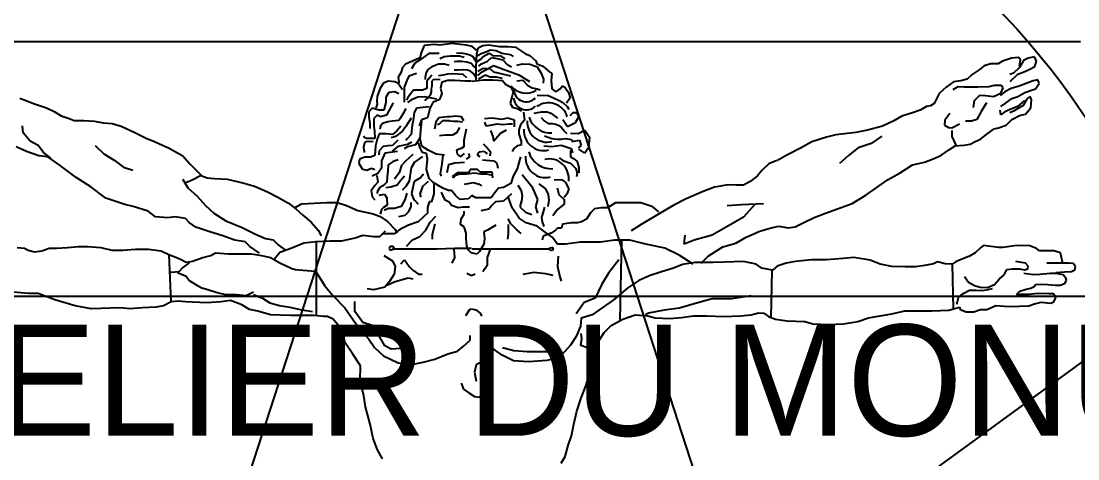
# Model space of a CAD drawing. Header units: millimetres. Extents: x -44462 to 306987, y -116160 to 12874.
# Drawn here: x -9117 to -9012.4, y -58100.8 to -58057.5 of the extents above; entities that cross this region are included whole.
import ezdxf

# ---------------------------------------------------------------- set-up
doc = ezdxf.new("R2010")
doc.units = ezdxf.units.MM
doc.layers.add('AVP_TEXTES', color=7, linetype='Continuous')
doc.layers.add('Layer1', color=1, linetype='Continuous')
doc.styles.add('CENTURY GOTHIC', font='GOTHIC.TTF')
doc.styles.add('wide latin', font='', dxfattribs={"height": 10})
doc.styles.get('wide latin').set_extended_font_data('Wide Latin')

# ---------------------------------------------------------------- blocks, each defined once
blk = doc.blocks.new('PETIT CARTOUCHE_HOR')
at = {"color": 254}
for p, q in [((-197.95, 226.9), (-155.12, 358.71)), ((-155.12, 358.71), (-112.3, 226.9)), ((-85.83, 308.36), (-224.42, 308.36)), ((-85.83, 308.36), (-197.95, 226.9))]:
    blk.add_line(p, q, dxfattribs=at)
blk.add_arc((-94.89, 333.56), 120.47, 180, 270, dxfattribs=at)
at = {"layer": 'Layer1', "color": 254}
for p, q in [((-94.89, 333.56), (-215.36, 333.56)), ((-159.88, 333.2), (-160.12, 332.59)), ((-158.89, 333.29), (-159.88, 333.2)), ((-158.32, 333.25), (-158.89, 333.29)), ((-157.09, 333.39), (-158.32, 333.25)), ((-156.29, 333.29), (-157.09, 333.39)), ((-155.68, 333.25), (-156.29, 333.29)), ((-155.11, 333.1), (-155.68, 333.25)), ((-154.68, 332.73), (-155.11, 333.1)), ((-154.66, 332.37), (-154.51, 332.97)), ((-154.51, 332.97), (-154.05, 333.19)), ((-154.05, 333.19), (-153.45, 333.27)), ((-153.66, 332.6), (-153.32, 332.79)), ((-153.45, 333.27), (-152.4, 333.12)), ((-153.32, 332.79), (-152.75, 332.72)), ((-152.4, 333.12), (-151.58, 333.12)), ((-151.58, 333.12), (-150.82, 333.04)), ((-150.82, 333.04), (-149.85, 332.37)), ((-160.73, 331.78), (-161.25, 331.55)), ((-160.12, 331.88), (-160.78, 331.45)), ((-160.3, 331.97), (-160.73, 331.78)), ((-160.12, 332.59), (-160.3, 331.97)), ((-159.41, 332.4), (-160.12, 331.88)), ((-158.37, 332.4), (-159.41, 332.4)), ((-157.9, 332.07), (-158.32, 331.88)), ((-157.28, 332.16), (-157.9, 332.07)), ((-156.95, 332.16), (-157.28, 332.16)), ((-156.38, 332.16), (-156.95, 332.16)), ((-156.01, 332.4), (-156.67, 332.44)), ((-155.91, 332.02), (-156.38, 332.16)), ((-155.68, 332.35), (-156.01, 332.4)), ((-155.34, 332.26), (-155.68, 332.35)), ((-155.01, 332.07), (-155.34, 332.26)), ((-154.68, 331.55), (-155.01, 332.07)), ((-154.73, 331.09), (-154.66, 332.37)), ((-154.73, 331.54), (-154.27, 331.84)), ((-154.69, 332.15), (-154.23, 332.41)), ((-154.27, 331.84), (-154.04, 332.11)), ((-154.23, 332.41), (-153.66, 332.6)), ((-154.04, 332.11), (-153.43, 332.45)), ((-153.59, 331.65), (-153.21, 332.03)), ((-153.43, 332.45), (-153.09, 332.22)), ((-153.21, 332.03), (-152.68, 331.92)), ((-153.09, 332.22), (-152.3, 332.18)), ((-152.75, 332.72), (-152.18, 332.45)), ((-152.68, 331.92), (-152.07, 331.77)), ((-152.3, 332.18), (-151.88, 331.88)), ((-152.18, 332.45), (-151.35, 332.3)), ((-152.07, 331.77), (-151.69, 331.35)), ((-151.35, 332.3), (-151.04, 332.11)), ((-149.85, 332.37), (-149.4, 332.22)), ((-149.4, 332.22), (-148.8, 331.69)), ((-101.71, 331.96), (-102.6, 331.65)), ((-101, 332), (-101.71, 331.96)), ((-100.82, 331.78), (-101, 332)), ((-100.91, 331.16), (-100.82, 331.78)), ((-100.51, 331.73), (-100.91, 331.03)), ((-100.07, 331.96), (-100.51, 331.73)), ((-99.45, 332.09), (-100.07, 331.96)), ((-99.23, 331.65), (-99.45, 332.09)), ((-162, 331.03), (-162.19, 330.51)), ((-161.72, 331.36), (-162, 331.03)), ((-161.25, 331.55), (-161.72, 331.36)), ((-160.78, 331.45), (-161.11, 330.89)), ((-159.5, 330.84), (-159.69, 330.46)), ((-159.12, 331.08), (-159.5, 330.84)), ((-158.46, 331.36), (-159.12, 331.08)), ((-157.85, 331.36), (-158.46, 331.36)), ((-157.38, 331.22), (-157.85, 331.36)), ((-156.64, 331.63), (-156.9, 331.59)), ((-156.51, 330.76), (-156.9, 330.76)), ((-156.15, 331.63), (-156.64, 331.63)), ((-156.02, 330.8), (-156.51, 330.76)), ((-155.63, 331.55), (-156.15, 331.63)), ((-155.58, 330.76), (-156.02, 330.8)), ((-155.23, 331.41), (-155.63, 331.55)), ((-155.28, 330.67), (-155.58, 330.76)), ((-154.92, 330.36), (-155.28, 330.67)), ((-154.97, 331.15), (-155.23, 331.41)), ((-154.75, 330.98), (-154.97, 331.15)), ((-154.73, 329.74), (-154.73, 331.09)), ((-154.54, 330.67), (-154.04, 330.97)), ((-154.46, 331.16), (-154.19, 331.39)), ((-154.19, 331.39), (-153.59, 331.65)), ((-154.13, 330.59), (-153.01, 331.23)), ((-154.04, 330.97), (-153.32, 330.9)), ((-153.32, 330.9), (-153.02, 330.59)), ((-153.01, 331.23), (-151.96, 330.82)), ((-151.96, 330.82), (-150.49, 330.3)), ((-151.69, 331.35), (-151.23, 331.08)), ((-150.7, 331.27), (-150.13, 331.39)), ((-150.13, 331.39), (-149.41, 331.35)), ((-149.41, 331.35), (-148.69, 331.08)), ((-148.8, 331.69), (-148.72, 331.39)), ((-148.72, 331.39), (-148.12, 331.17)), ((-148.69, 331.08), (-148.27, 330.48)), ((-148.12, 331.17), (-147.44, 330.57)), ((-104.9, 330.8), (-105.61, 330.32)), ((-104.41, 331.2), (-104.9, 330.8)), ((-103.75, 331.38), (-104.41, 331.2)), ((-103.04, 331.38), (-103.75, 331.38)), ((-102.6, 331.65), (-103.04, 331.38)), ((-100.91, 331.03), (-101.53, 330.45)), ((-100.38, 330.63), (-99.89, 330.85)), ((-99.89, 330.85), (-99.41, 331.11)), ((-99.41, 331.11), (-99.23, 331.65)), ((-163.42, 329.66), (-163.89, 329.47)), ((-162.76, 329.61), (-163.42, 329.66)), ((-162.48, 329.47), (-162.76, 329.61)), ((-162.19, 330.51), (-162.43, 330.08)), ((-162.43, 330.08), (-162.38, 329.61)), ((-162.38, 329.61), (-162.38, 329.47)), ((-161.58, 329.75), (-161.86, 329.09)), ((-161.39, 330.18), (-161.58, 329.75)), ((-160.64, 330.42), (-161.39, 330.18)), ((-159.69, 330.46), (-159.78, 330.04)), ((-159.78, 330.04), (-159.78, 329.85)), ((-159.12, 330.26), (-159.6, 329.69)), ((-159.6, 329.69), (-159.6, 329.55)), ((-158.93, 329.85), (-159.12, 329.66)), ((-159.12, 329.66), (-159.12, 329.19)), ((-158.27, 329.8), (-158.93, 329.85)), ((-158, 330.27), (-158.44, 330.19)), ((-157.51, 329.74), (-158.11, 329.59)), ((-157.56, 330.36), (-158, 330.27)), ((-157.03, 330.4), (-157.56, 330.36)), ((-156.83, 329.74), (-157.51, 329.74)), ((-156.55, 330.36), (-157.03, 330.4)), ((-155.78, 329.67), (-156.83, 329.74)), ((-156.02, 330.32), (-156.55, 330.36)), ((-155.63, 330.01), (-156.02, 330.32)), ((-155.18, 329.67), (-155.78, 329.67)), ((-155.11, 329.67), (-153.98, 329.82)), ((-154.7, 329.97), (-154.92, 330.36)), ((-154.54, 330.24), (-154.13, 330.59)), ((-154.5, 329.91), (-153.78, 330.29)), ((-153.98, 329.82), (-153.08, 329.82)), ((-153.78, 330.29), (-153.36, 330.1)), ((-153.36, 330.1), (-152.75, 330.1)), ((-153.08, 329.82), (-152.1, 329.74)), ((-153.02, 330.59), (-152.14, 330.4)), ((-152.75, 330.1), (-152.14, 329.98)), ((-152.14, 330.4), (-151.31, 330.21)), ((-152.1, 329.74), (-151.8, 329.37)), ((-150.7, 329.72), (-150.09, 329.76)), ((-150.49, 330.3), (-149.43, 329.65)), ((-150.09, 329.76), (-149.6, 329.26)), ((-148.27, 330.48), (-148.04, 329.87)), ((-148.04, 329.87), (-148.08, 329.49)), ((-147.44, 330.57), (-147.22, 330.42)), ((-147.22, 330.42), (-147.29, 329.74)), ((-147.29, 329.74), (-147.22, 328.92)), ((-107.47, 329.61), (-108.18, 329.08)), ((-106.72, 329.7), (-107.47, 329.61)), ((-106.1, 329.87), (-106.72, 329.7)), ((-105.61, 330.32), (-106.1, 329.87)), ((-101.53, 330.45), (-101.89, 330.32)), ((-101.84, 329.65), (-101.09, 330.36)), ((-101.09, 330.36), (-100.38, 330.63)), ((-99.58, 329.7), (-100.25, 329.43)), ((-99.09, 329.79), (-99.58, 329.7)), ((-98.96, 329.43), (-99.09, 329.79)), ((-164.27, 328.91), (-164.51, 328.15)), ((-163.89, 329.47), (-164.27, 328.91)), ((-163.38, 328.56), (-163.66, 328.09)), ((-162.76, 328.61), (-163.38, 328.56)), ((-162.38, 328.42), (-162.76, 328.61)), ((-162, 328.81), (-162.48, 329.47)), ((-161.86, 329.09), (-161.86, 328.2)), ((-160.92, 328.8), (-161.3, 328.33)), ((-160.45, 328.8), (-160.92, 328.8)), ((-160.02, 328.8), (-160.45, 328.8)), ((-159.6, 328.94), (-160.02, 328.8)), ((-159.6, 329.55), (-159.6, 328.94)), ((-159.17, 328.62), (-159.27, 328.29)), ((-159.12, 329.19), (-159.17, 328.91)), ((-159.17, 328.91), (-159.17, 328.62)), ((-158.11, 329.59), (-158.26, 328.99)), ((-158.26, 328.99), (-158.11, 328.46)), ((-151.8, 329.37), (-151.28, 329.07)), ((-151.28, 329.07), (-151.05, 328.62)), ((-151.05, 328.62), (-151.2, 328.09)), ((-149.6, 329.26), (-149.18, 329)), ((-149.18, 329), (-148.69, 328.92)), ((-148.69, 328.92), (-148.38, 328.81)), ((-147.22, 328.92), (-146.84, 328.62)), ((-146.84, 328.62), (-146.39, 328.92)), ((-146.39, 328.92), (-146.17, 329.22)), ((-146.17, 329.22), (-145.94, 329.07)), ((-145.94, 329.07), (-145.57, 328.54)), ((-108.18, 329.08), (-108.89, 328.46)), ((-107.03, 329.12), (-107.52, 328.81)), ((-106.41, 329.08), (-107.03, 329.12)), ((-105.61, 329.08), (-106.41, 329.08)), ((-105.03, 329.08), (-105.61, 329.08)), ((-103.97, 329.12), (-105.03, 329.08)), ((-103.44, 329.25), (-103.97, 329.12)), ((-102.73, 329.25), (-103.44, 329.25)), ((-102.37, 328.63), (-102.82, 328.24)), ((-102.77, 328.5), (-102.55, 329.03)), ((-102.55, 329.03), (-102.73, 329.25)), ((-101.75, 328.94), (-102.37, 328.63)), ((-100.96, 329.17), (-101.75, 328.94)), ((-100.25, 329.43), (-100.96, 329.17)), ((-100.38, 328.55), (-99.72, 328.77)), ((-99.72, 328.77), (-99.32, 328.9)), ((-99.32, 328.9), (-98.96, 329.43)), ((-199.92, 328), (-198.45, 327.44)), ((-164.51, 328.15), (-164.56, 327.68)), ((-164.56, 327.68), (-164.51, 327.4)), ((-163.66, 327.57), (-163.85, 326.82)), ((-163.66, 328.09), (-163.66, 327.57)), ((-162.95, 327.52), (-163.33, 326.82)), ((-161.86, 328.2), (-161.86, 327.58)), ((-161.53, 328), (-161.63, 327.81)), ((-161.3, 328.33), (-161.53, 328)), ((-161.2, 327.81), (-161.53, 327.57)), ((-160.49, 328.09), (-161.2, 327.81)), ((-159.88, 328.14), (-160.49, 328.09)), ((-159.27, 328.04), (-159.88, 328.14)), ((-159.74, 327.82), (-159.83, 327.73)), ((-159.5, 328.01), (-159.74, 327.82)), ((-159.36, 328.15), (-159.5, 328.01)), ((-159.27, 328.29), (-159.36, 328.15)), ((-159.01, 327.56), (-159.31, 326.96)), ((-158.6, 327.9), (-159.27, 328.04)), ((-158.34, 327.86), (-159.01, 327.56)), ((-158.11, 328.46), (-158.34, 327.86)), ((-151.2, 328.09), (-151.35, 327.49)), ((-148.69, 328.3), (-147.59, 328.25)), ((-147.59, 328.25), (-147.06, 328.04)), ((-147.06, 328.04), (-146.49, 327.77)), ((-146.49, 327.77), (-146.14, 327.55)), ((-146.14, 327.55), (-145.7, 327.16)), ((-145.42, 328.01), (-145.79, 327.49)), ((-145.57, 328.54), (-145.42, 328.01)), ((-108.89, 328.46), (-109.38, 327.48)), ((-105.48, 327.08), (-105.39, 327.75)), ((-105.39, 327.75), (-104.86, 328.28)), ((-104.86, 328.28), (-104.28, 328.24)), ((-104.2, 327.53), (-104.72, 326.66)), ((-104.28, 328.24), (-103.48, 328.15)), ((-103.48, 328.15), (-102.77, 328.5)), ((-102.33, 327.48), (-101.67, 327.97)), ((-101.67, 327.97), (-101.09, 328.15)), ((-100.42, 327.75), (-101.13, 327.17)), ((-101.09, 328.15), (-100.38, 328.55)), ((-100.16, 327.97), (-100.56, 327.26)), ((-99.85, 328.15), (-100.16, 327.97)), ((-99.72, 327.84), (-99.85, 328.15)), ((-99.8, 327.04), (-99.72, 327.84)), ((-198.45, 327.44), (-197.26, 327.02)), ((-197.26, 327.02), (-196.49, 326.67)), ((-196.49, 326.67), (-195.8, 326.25)), ((-165.03, 327.01), (-165.36, 326.63)), ((-165.36, 326.63), (-165.36, 326.11)), ((-164.7, 326.91), (-165.03, 327.01)), ((-164.32, 326.82), (-164.7, 326.91)), ((-164.51, 327.4), (-164.65, 327.02)), ((-163.85, 326.82), (-164.32, 326.82)), ((-163.33, 326.82), (-163.61, 326.3)), ((-161.96, 326.49), (-162.24, 325.97)), ((-161.68, 326.96), (-161.96, 326.49)), ((-160.87, 326.58), (-160.97, 325.78)), ((-160.64, 327.01), (-160.87, 326.58)), ((-159.36, 327.15), (-160.64, 327.01)), ((-159.31, 326.96), (-159.54, 326.06)), ((-151.35, 327.49), (-151.13, 327.11)), ((-151.13, 327.11), (-150.67, 326.96)), ((-150.67, 326.96), (-150.22, 326.74)), ((-150.02, 326.62), (-149.94, 325.82)), ((-148.99, 326.5), (-148.25, 326.63)), ((-148.25, 326.63), (-147.68, 326.63)), ((-147.68, 326.63), (-147.33, 326.5)), ((-147.33, 326.5), (-147.06, 326.32)), ((-145.7, 327.16), (-145.53, 326.89)), ((-145.14, 326.54), (-145.43, 326.25)), ((-144.73, 326.54), (-145.14, 326.54)), ((-144.55, 326.13), (-144.73, 326.54)), ((-111.51, 326.55), (-112.57, 326.2)), ((-110.75, 326.82), (-111.51, 326.55)), ((-110.13, 327.17), (-110.75, 326.82)), ((-109.73, 327.22), (-110.13, 327.17)), ((-109.38, 327.48), (-109.73, 327.22)), ((-107.83, 326.46), (-108.31, 325.8)), ((-104.72, 326.66), (-105.15, 325.88)), ((-102.77, 326.33), (-102.82, 326.82)), ((-102.77, 327.17), (-102.33, 327.48)), ((-102.37, 326.64), (-102.77, 326.33)), ((-101.84, 326.86), (-102.37, 326.64)), ((-101.53, 326.69), (-101.89, 326.55)), ((-101.13, 327.17), (-101.84, 326.86)), ((-100.96, 327.04), (-101.53, 326.69)), ((-100.56, 327.26), (-100.96, 327.04)), ((-100.34, 326.42), (-99.8, 327.04)), ((-195.8, 326.25), (-195.03, 325.97)), ((-195.03, 325.97), (-194.54, 325.77)), ((-194.54, 325.77), (-193.56, 325.77)), ((-193.56, 325.77), (-192.51, 325.7)), ((-192.51, 325.7), (-191.67, 325.56)), ((-191.67, 325.56), (-190.77, 325.49)), ((-190.77, 325.49), (-189.86, 325.21)), ((-165.36, 326.11), (-165.26, 325.5)), ((-165.26, 325.5), (-165.26, 324.98)), ((-164.51, 326.3), (-164.84, 325.97)), ((-164.84, 325.97), (-164.84, 325.21)), ((-164.18, 326.16), (-164.51, 326.3)), ((-163.61, 326.3), (-164.18, 326.16)), ((-163.99, 325.5), (-164.18, 325.21)), ((-163.47, 325.64), (-163.99, 325.5)), ((-163.04, 325.73), (-163.47, 325.64)), ((-162.38, 325.78), (-163.04, 325.73)), ((-162.24, 325.97), (-162.38, 325.78)), ((-161.15, 326), (-161.67, 325.2)), ((-160.97, 325.78), (-161.06, 325.31)), ((-160.14, 325.84), (-160.36, 325.24)), ((-160.19, 324.84), (-160.11, 325.72)), ((-159.54, 326.06), (-160.14, 325.84)), ((-158.71, 325.61), (-158.86, 324.94)), ((-158.41, 326.06), (-158.71, 325.61)), ((-157.58, 326.14), (-158.41, 326.06)), ((-158.04, 325.76), (-158.41, 325.39)), ((-157.81, 325.76), (-158.04, 325.76)), ((-157.36, 325.76), (-157.81, 325.76)), ((-157.28, 326.14), (-157.58, 326.14)), ((-157.36, 325.76), (-156.96, 325.7)), ((-156.76, 326.21), (-157.28, 326.14)), ((-156.53, 325.69), (-156.98, 325.69)), ((-156.16, 326.14), (-156.76, 326.21)), ((-156.08, 325.61), (-156.53, 325.69)), ((-155.93, 325.76), (-156.16, 326.14)), ((-153.9, 325.99), (-153.15, 326.06)), ((-153.9, 325.61), (-153.75, 325.24)), ((-153.3, 325.31), (-152.63, 325.46)), ((-153.15, 326.06), (-152.18, 325.91)), ((-152.63, 325.46), (-152.1, 325.39)), ((-152.18, 325.91), (-151.58, 326.06)), ((-152.1, 325.39), (-151.5, 325.46)), ((-151.58, 326.06), (-150.97, 325.84)), ((-151.5, 325.46), (-151.13, 325.46)), ((-150.97, 325.84), (-150.97, 325.16)), ((-149.94, 325.82), (-150.34, 325.34)), ((-148.29, 326.09), (-147.98, 325.74)), ((-147.98, 325.74), (-147.58, 325.48)), ((-147.58, 325.48), (-147.19, 325.48)), ((-147.19, 325.48), (-146.84, 325.43)), ((-147.06, 326.32), (-146.67, 326.02)), ((-146.84, 325.43), (-146.53, 325.3)), ((-146.14, 325.89), (-145.67, 325.19)), ((-145.67, 325.19), (-144.9, 325.6)), ((-144.9, 325.6), (-144.55, 326.13)), ((-113.37, 325.76), (-114.48, 325.23)), ((-112.57, 326.2), (-113.37, 325.76)), ((-108.31, 325.8), (-108.36, 325.31)), ((-107.61, 325.05), (-106.85, 325.45)), ((-105.68, 325.7), (-106.28, 325.7)), ((-105.15, 325.88), (-105.68, 325.7)), ((-102.23, 325.31), (-101.67, 325.89)), ((-101.67, 325.89), (-100.91, 326.29)), ((-100.91, 326.29), (-100.34, 326.42)), ((-199.57, 324.57), (-199.64, 325.27)), ((-198.87, 323.73), (-199.57, 324.57)), ((-189.86, 325.21), (-188.53, 324.58)), ((-188.53, 324.58), (-187.41, 324.02)), ((-164.84, 325.21), (-164.79, 324.74)), ((-164.79, 324.74), (-164.75, 323.99)), ((-164.32, 324.46), (-164.51, 323.94)), ((-163.66, 324.46), (-164.32, 324.46)), ((-164.18, 325.21), (-164.27, 324.93)), ((-163, 324.41), (-163.66, 324.46)), ((-162.53, 324.79), (-163, 324.41)), ((-162, 324.73), (-162.71, 324.21)), ((-162.19, 325.21), (-162.53, 324.79)), ((-161.67, 325.2), (-162, 324.73)), ((-161.16, 324.41), (-161.58, 323.94)), ((-161.06, 325.31), (-161.16, 324.41)), ((-160.27, 323.96), (-160.19, 324.84)), ((-158.41, 325.39), (-158.56, 325.39)), ((-156.68, 324.56), (-157.06, 324.34)), ((-156.38, 325.09), (-156.68, 324.56)), ((-155.71, 324.92), (-155.95, 323.8)), ((-153.75, 325.24), (-153.3, 325.31)), ((-153.3, 324.79), (-153.08, 324.19)), ((-153, 323.74), (-152.33, 324.49)), ((-152.33, 324.49), (-151.73, 324.86)), ((-150.34, 325.34), (-150.5, 324.86)), ((-150.5, 324.86), (-150.5, 324.46)), ((-150.5, 324.46), (-150.26, 323.74)), ((-146.53, 325.3), (-146.27, 325.08)), ((-146.27, 325.08), (-145.96, 324.73)), ((-145.96, 324.73), (-145.74, 324.51)), ((-145.37, 324.54), (-144.61, 324.48)), ((-144.61, 324.48), (-143.96, 324.84)), ((-143.96, 324.84), (-143.49, 324.13)), ((-119.09, 324.38), (-120.02, 324.12)), ((-117.14, 324.61), (-119.09, 324.38)), ((-115.98, 324.83), (-117.14, 324.61)), ((-114.48, 325.23), (-115.98, 324.83)), ((-108.36, 325.31), (-107.96, 325.09)), ((-107.96, 325.09), (-107.61, 325.05)), ((-107.6, 324.2), (-107.6, 324.8)), ((-104.79, 323.95), (-104.02, 324.54)), ((-104.02, 324.54), (-103.42, 324.97)), ((-103.42, 324.97), (-102.99, 325.05)), ((-102.99, 325.05), (-102.23, 325.31)), ((-198.1, 323.31), (-198.87, 323.73)), ((-187.41, 324.02), (-186.51, 323.67)), ((-186.51, 323.67), (-185.11, 323.04)), ((-165.74, 324.08), (-165.88, 324.22)), ((-165.78, 323.56), (-165.88, 323.14)), ((-165.55, 323.7), (-165.78, 323.56)), ((-165.55, 323.99), (-165.74, 324.08)), ((-164.93, 323.99), (-165.55, 323.99)), ((-164.93, 323.66), (-165.55, 323.7)), ((-164.75, 323.99), (-164.93, 323.99)), ((-164.51, 323.94), (-164.7, 323.28)), ((-162.71, 324.21), (-163.14, 324.07)), ((-162.48, 323.83), (-163, 323.31)), ((-161.53, 323.41), (-162.48, 323.22)), ((-161.58, 323.94), (-161.68, 323.8)), ((-161.11, 323.64), (-161.53, 323.41)), ((-160.73, 323.36), (-161.53, 323.17)), ((-160.3, 324.02), (-160.73, 323.36)), ((-160.27, 323.08), (-160.43, 323.56)), ((-160.11, 323.24), (-160.27, 323.96)), ((-157.74, 324.34), (-158.34, 324.26)), ((-157.06, 324.34), (-157.74, 324.34)), ((-155.95, 323.8), (-155.95, 323.16)), ((-154.02, 323.48), (-153.62, 323.08)), ((-153.08, 324.19), (-153, 323.74)), ((-150.26, 323.34), (-150.66, 323.26)), ((-150.26, 323.74), (-150.26, 323.34)), ((-147.94, 324.25), (-147.23, 323.99)), ((-147.23, 323.99), (-146.71, 323.94)), ((-147.23, 323.2), (-146.31, 323.33)), ((-146.71, 323.94), (-146.31, 323.94)), ((-146.31, 323.94), (-145.83, 323.99)), ((-146.31, 323.33), (-145.3, 323.02)), ((-145.83, 323.99), (-145.3, 323.9)), ((-145.3, 323.9), (-145.12, 323.72)), ((-145.26, 323.72), (-144.49, 323.84)), ((-144.49, 323.84), (-144.32, 323.31)), ((-143.49, 324.13), (-143.61, 323.08)), ((-121.48, 323.68), (-122.59, 323.06)), ((-120.02, 324.12), (-121.48, 323.68)), ((-115.6, 323.52), (-116.91, 323.09)), ((-114.56, 324.22), (-115.6, 323.52)), ((-107.86, 322.92), (-107.18, 323.35)), ((-107.18, 323.35), (-107.6, 324.2)), ((-107.35, 323.27), (-106.41, 323.35)), ((-106.41, 323.35), (-105.81, 323.44)), ((-105.81, 323.44), (-105.3, 323.69)), ((-105.3, 323.69), (-104.79, 323.95)), ((-199.25, 322.73), (-200.27, 323.19)), ((-198.04, 322.27), (-199.25, 322.73)), ((-197.55, 322.62), (-198.1, 323.31)), ((-196.85, 322.06), (-197.55, 322.62)), ((-192.43, 323.31), (-191.6, 322.47)), ((-191.6, 322.47), (-190.55, 321.85)), ((-185.11, 323.04), (-183.78, 322.28)), ((-165.88, 323.14), (-165.83, 322.85)), ((-165.83, 322.85), (-165.78, 322.62)), ((-164.75, 322.33), (-165.17, 322.15)), ((-164.7, 323.28), (-164.75, 322.33)), ((-164.32, 322.79), (-164.37, 322.37)), ((-163.94, 323.22), (-164.32, 322.79)), ((-163.75, 322.56), (-164.08, 321.8)), ((-163.47, 323.26), (-163.94, 323.22)), ((-162.52, 322.7), (-163.75, 322.56)), ((-163, 323.31), (-163.47, 323.26)), ((-162.48, 323.22), (-163.04, 322.74)), ((-161.53, 323.17), (-161.86, 322.98)), ((-160.98, 322.41), (-161.72, 321.76)), ((-160.03, 322.6), (-160.27, 323.08)), ((-159.47, 322.84), (-160.11, 323.24)), ((-159.63, 322.52), (-160.03, 322.6)), ((-159.55, 321.96), (-159.63, 322.52)), ((-158.67, 322.44), (-159.47, 322.84)), ((-157.87, 322.36), (-158.67, 322.44)), ((-158.03, 322.36), (-158.11, 321.48)), ((-156.19, 323), (-156.67, 322.84)), ((-156.67, 322.84), (-156.59, 322.44)), ((-156.59, 322.44), (-156.27, 322.2)), ((-156.27, 322.2), (-155.87, 322.52)), ((-155.95, 323.16), (-156.19, 323)), ((-155.47, 322.52), (-155.39, 322.2)), ((-154.58, 322.36), (-154.42, 322.68)), ((-154.34, 322.2), (-154.58, 322.36)), ((-154.42, 322.68), (-153.94, 322.76)), ((-153.94, 322.76), (-153.78, 322.6)), ((-153.78, 322.6), (-153.62, 322.52)), ((-153.62, 323.08), (-153.3, 322.68)), ((-153.3, 322.68), (-153.38, 322.28)), ((-150.98, 323.02), (-151.14, 322.7)), ((-150.66, 323.26), (-150.98, 323.02)), ((-148.02, 323.28), (-147.23, 323.2)), ((-145.37, 322.84), (-145.37, 322.2)), ((-145.3, 323.02), (-145.17, 322.58)), ((-144.32, 323.31), (-144.61, 323.08)), ((-143.96, 322.55), (-144.55, 322.96)), ((-143.61, 323.08), (-143.96, 322.55)), ((-123.96, 322.35), (-124.89, 321.82)), ((-122.59, 323.06), (-123.96, 322.35)), ((-117.86, 322.31), (-118.73, 321.53)), ((-116.91, 323.09), (-117.86, 322.31)), ((-109.48, 321.99), (-108.71, 322.33)), ((-108.71, 322.33), (-107.86, 322.92)), ((-197.12, 322.18), (-198.04, 322.27)), ((-195.91, 321.34), (-197.12, 322.18)), ((-194.34, 320.14), (-195.91, 321.34)), ((-190.55, 321.85), (-189.64, 321.15)), ((-183.78, 322.28), (-183.08, 321.51)), ((-183.08, 321.51), (-182.38, 320.81)), ((-166.26, 321.96), (-166.35, 321.53)), ((-166.35, 321.53), (-165.97, 320.97)), ((-165.74, 322.15), (-166.26, 321.96)), ((-165.17, 322.15), (-165.74, 322.15)), ((-164.08, 321.8), (-164.08, 321.05)), ((-163.42, 321.38), (-163.47, 320.81)), ((-162.95, 321.71), (-163.42, 321.38)), ((-162.43, 321.9), (-162.95, 321.71)), ((-162.11, 321.33), (-162.33, 320.59)), ((-161.72, 321.76), (-162.11, 321.33)), ((-160.82, 321.66), (-161.15, 321.09)), ((-160.35, 321.99), (-160.82, 321.66)), ((-160.02, 322.23), (-160.35, 321.99)), ((-159.63, 320.92), (-159.55, 321.96)), ((-158.11, 321.48), (-158.27, 320.52)), ((-157.47, 321.4), (-157.63, 320.6)), ((-156.83, 321.56), (-157.47, 321.4)), ((-155.87, 321.64), (-156.83, 321.56)), ((-155.39, 322.2), (-155.71, 321.96)), ((-154.1, 321.88), (-152.98, 321.8)), ((-152.98, 321.8), (-152.66, 321.56)), ((-152.66, 321.56), (-152.58, 321.08)), ((-150.34, 322.2), (-150.66, 321)), ((-146.49, 322.08), (-146.14, 321.84)), ((-146.14, 321.84), (-145.37, 321.55)), ((-145.37, 322.2), (-145.08, 322.02)), ((-145.37, 321.55), (-144.85, 321.02)), ((-145.08, 322.02), (-144.73, 321.73)), ((-144.73, 321.73), (-144.55, 321.14)), ((-125.73, 321.5), (-126.41, 320.88)), ((-124.95, 321.84), (-125.73, 321.5)), ((-112.72, 320.62), (-111.53, 321.39)), ((-111.53, 321.39), (-110.33, 321.65)), ((-110.33, 321.65), (-109.48, 321.99)), ((-189.64, 321.15), (-188.73, 320.87)), ((-182.01, 320.31), (-182.85, 319.89)), ((-182.38, 320.81), (-181.9, 320.32)), ((-181.9, 320.32), (-181.34, 320.11)), ((-165.97, 320.97), (-165.55, 320.87)), ((-165.55, 320.87), (-165.08, 321.06)), ((-165.08, 321.06), (-164.75, 320.92)), ((-164.46, 320.53), (-165.03, 320.29)), ((-164.55, 320.34), (-164.46, 319.68)), ((-164.32, 320.72), (-164.46, 320.53)), ((-164.08, 321.05), (-164.32, 320.72)), ((-163.52, 320.2), (-163.56, 319.68)), ((-163.47, 320.81), (-163.52, 320.2)), ((-162.33, 320.59), (-162.81, 319.98)), ((-161.81, 320.28), (-162.2, 319.8)), ((-161.3, 320.24), (-161.34, 319.77)), ((-161.15, 321.09), (-161.3, 320.24)), ((-159.94, 320.46), (-160.24, 320.11)), ((-159.39, 320.04), (-159.63, 320.92)), ((-158.27, 320.52), (-158.19, 320.28)), ((-156.59, 320.6), (-157.07, 320.28)), ((-157.07, 320.28), (-156.99, 320.12)), ((-156.99, 320.12), (-156.75, 320.36)), ((-156.75, 320.36), (-156.35, 320.52)), ((-156.19, 320.6), (-156.59, 320.6)), ((-156.35, 320.52), (-155.63, 320.52)), ((-155.47, 320.6), (-156.19, 320.6)), ((-155.63, 320.52), (-154.91, 320.6)), ((-155.31, 320.92), (-155.47, 320.6)), ((-154.58, 320.92), (-155.31, 320.92)), ((-154.91, 320.6), (-154.26, 320.52)), ((-154.34, 320.68), (-154.58, 320.92)), ((-153.78, 320.68), (-154.34, 320.68)), ((-154.26, 320.52), (-153.7, 320.52)), ((-153.14, 320.68), (-153.78, 320.68)), ((-153.7, 320.52), (-153.14, 320.36)), ((-153.06, 320.12), (-153.14, 320.68)), ((-151.06, 320.28), (-151.3, 319.56)), ((-150.66, 321), (-151.06, 320.28)), ((-150.18, 320.43), (-149.21, 319.25)), ((-144.85, 321.02), (-144.73, 320.55)), ((-144.73, 320.55), (-144.79, 320.2)), ((-144.55, 321.14), (-144.55, 320.61)), ((-126.91, 320.27), (-127.58, 319.76)), ((-126.41, 320.88), (-126.91, 320.27)), ((-113.91, 319.94), (-112.72, 320.62)), ((-192.86, 319.22), (-194.34, 320.14)), ((-191.38, 318.11), (-192.86, 319.22)), ((-183.76, 319.96), (-183.27, 319.12)), ((-183.48, 319.61), (-183.76, 319.96)), ((-182.85, 319.89), (-183.48, 319.61)), ((-181.34, 320.11), (-180.64, 320.04)), ((-180.64, 320.04), (-179.38, 319.97)), ((-179.38, 319.97), (-177.84, 319.62)), ((-177.84, 319.62), (-176.66, 319.28)), ((-176.66, 319.28), (-175.38, 318.71)), ((-164.74, 319.35), (-165.12, 318.83)), ((-164.46, 319.68), (-164.74, 319.35)), ((-164.27, 319.16), (-164.51, 318.73)), ((-163.89, 319.35), (-164.27, 319.16)), ((-163.56, 319.68), (-163.89, 319.35)), ((-163.16, 319.2), (-163.68, 319.11)), ((-162.55, 319.37), (-163.16, 319.2)), ((-162.2, 319.8), (-162.55, 319.37)), ((-161.67, 319.25), (-162.05, 318.88)), ((-161.34, 319.77), (-161.67, 319.25)), ((-160.98, 319.15), (-161.11, 318.54)), ((-160.85, 319.76), (-160.98, 319.15)), ((-160.24, 320.11), (-160.85, 319.76)), ((-160.03, 319.24), (-160.29, 318.5)), ((-159.46, 319.76), (-160.03, 319.24)), ((-158.99, 319.64), (-159.39, 320.04)), ((-158.59, 319.4), (-158.99, 319.64)), ((-158.91, 319.64), (-158.91, 318.52)), ((-158.03, 319.08), (-158.59, 319.4)), ((-155.87, 319.48), (-154.99, 319.64)), ((-154.99, 319.64), (-154.42, 319.48)), ((-154.42, 319.48), (-154.18, 319.32)), ((-152.02, 319.16), (-152.5, 319.08)), ((-151.3, 319.56), (-152.02, 319.16)), ((-150.61, 319.38), (-150.26, 318.85)), ((-149.21, 319.25), (-148.64, 317.98)), ((-148.51, 319.51), (-147.85, 319.03)), ((-147.01, 319.95), (-146.22, 319.91)), ((-146.22, 319.91), (-145.87, 319.64)), ((-145.87, 319.64), (-145.56, 319.03)), ((-131.12, 319.2), (-132.25, 318.75)), ((-129.77, 319.42), (-131.12, 319.2)), ((-128.99, 319.37), (-129.77, 319.42)), ((-128.26, 319.37), (-128.99, 319.37)), ((-127.58, 319.76), (-128.26, 319.37)), ((-116.13, 318.41), (-113.91, 319.94)), ((-189.52, 317.46), (-191.38, 318.11)), ((-183.27, 319.12), (-182.36, 318.28)), ((-182.36, 318.28), (-181.52, 317.37)), ((-175.38, 318.71), (-174.41, 318.22)), ((-174.41, 318.22), (-173.29, 317.59)), ((-165.12, 318.83), (-165.03, 318.22)), ((-165.03, 318.22), (-164.74, 317.93)), ((-164.51, 318.73), (-164.51, 318.55)), ((-164.32, 318.4), (-163.8, 318.5)), ((-163.8, 318.5), (-163.56, 318.12)), ((-163.56, 318.12), (-163.52, 317.41)), ((-161.59, 318.59), (-161.77, 317.94)), ((-161.11, 318.54), (-160.9, 317.94)), ((-160.29, 318.5), (-160.2, 318.2)), ((-158.91, 318.52), (-159.15, 317.72)), ((-158.19, 318.68), (-157.87, 317.96)), ((-157.47, 318.84), (-158.03, 319.08)), ((-157.15, 318.84), (-157.47, 318.84)), ((-156.75, 318.36), (-157.15, 318.84)), ((-156.35, 317.96), (-156.75, 318.36)), ((-155.15, 318.36), (-155.47, 318.04)), ((-154.74, 318.12), (-155.15, 318.36)), ((-153.86, 318.12), (-154.74, 318.12)), ((-153.22, 318.12), (-153.86, 318.12)), ((-152.9, 318.6), (-153.22, 318.12)), ((-152.5, 319.08), (-152.9, 318.6)), ((-151.22, 318.52), (-152.02, 317.8)), ((-151.16, 317.13), (-151.56, 318.22)), ((-150.26, 318.85), (-150.18, 318.33)), ((-150.18, 318.33), (-150.22, 317.84)), ((-147.85, 319.03), (-147.58, 318.46)), ((-147.58, 318.46), (-147.54, 317.89)), ((-146.71, 319.12), (-146.53, 318.46)), ((-146.53, 318.46), (-146, 317.98)), ((-145.74, 318.5), (-146, 318.15)), ((-145.56, 319.03), (-145.74, 318.5)), ((-132.25, 318.75), (-133.93, 318.02)), ((-117.5, 317.56), (-116.13, 318.41)), ((-188.69, 317.27), (-189.52, 317.46)), ((-187.21, 316.81), (-188.69, 317.27)), ((-181.52, 317.37), (-180.68, 316.61)), ((-173.29, 317.59), (-172.59, 317.03)), ((-172.73, 317.1), (-172.03, 317.52)), ((-172.03, 317.52), (-170.77, 317.59)), ((-170.77, 317.59), (-169.52, 317.66)), ((-169.52, 317.66), (-168.47, 317.66)), ((-168.47, 317.66), (-167.56, 317.38)), ((-167.56, 317.38), (-166.44, 316.89)), ((-163.89, 317.18), (-164.08, 316.99)), ((-163.52, 317.41), (-163.89, 317.18)), ((-163.38, 317.07), (-163.72, 316.94)), ((-162.81, 317.07), (-163.38, 317.07)), ((-162.16, 317.28), (-162.81, 317.07)), ((-161.77, 317.94), (-162.16, 317.28)), ((-161.2, 317.28), (-161.46, 316.72)), ((-161.2, 317.67), (-161.2, 317.28)), ((-160.9, 317.94), (-160.72, 317.8)), ((-160.72, 317.8), (-160.46, 317.5)), ((-159.39, 317.72), (-159.55, 317.16)), ((-159.55, 317.16), (-159.55, 316.76)), ((-159.15, 317.72), (-159.39, 317.72)), ((-157.87, 317.96), (-157.39, 317.72)), ((-157.39, 317.72), (-157.15, 317.4)), ((-157.15, 317.4), (-156.51, 317.16)), ((-156.51, 317.16), (-156.03, 317.24)), ((-155.47, 318.04), (-156.35, 317.96)), ((-156.03, 317.24), (-155.39, 317.24)), ((-153.14, 317.4), (-153.46, 317)), ((-152.82, 317.72), (-153.14, 317.4)), ((-152.02, 317.8), (-152.82, 317.72)), ((-150.47, 316.13), (-151.16, 317.13)), ((-150.22, 317.84), (-150.35, 317.36)), ((-150.35, 317.36), (-150.35, 317.19)), ((-150.35, 317.19), (-149.82, 316.7)), ((-148.64, 317.98), (-148.86, 317.23)), ((-148.86, 317.23), (-148.64, 316.62)), ((-147.94, 317.19), (-148.24, 316.18)), ((-147.54, 317.89), (-147.63, 317.27)), ((-146.31, 317.27), (-146.66, 316.97)), ((-146, 317.49), (-146.31, 317.27)), ((-146, 317.98), (-146, 317.49)), ((-142.3, 317.13), (-143, 317.03)), ((-141.7, 317.13), (-142.3, 317.13)), ((-140.91, 317.63), (-141.7, 317.13)), ((-139.71, 317.63), (-140.91, 317.63)), ((-138.42, 317.63), (-139.71, 317.63)), ((-137.22, 317.23), (-138.42, 317.63)), ((-136.62, 316.73), (-137.22, 317.23)), ((-135.16, 317.4), (-136.51, 316.62)), ((-133.93, 318.02), (-135.16, 317.4)), ((-128.46, 317.43), (-129.85, 317.33)), ((-126.27, 317.53), (-128.46, 317.43)), ((-127.16, 317.43), (-128.26, 316.23)), ((-118.95, 317.04), (-117.5, 317.56)), ((-186.47, 316.26), (-187.21, 316.81)), ((-185.26, 316.16), (-186.47, 316.26)), ((-184.52, 316.26), (-185.26, 316.16)), ((-183.51, 316.07), (-184.52, 316.26)), ((-183.13, 315.7), (-183.51, 316.07)), ((-180.68, 316.61), (-179.5, 315.84)), ((-172.59, 317.03), (-171.89, 316.41)), ((-171.89, 316.41), (-171.05, 315.71)), ((-166.44, 316.89), (-164.91, 316.55)), ((-164.91, 316.55), (-164.21, 316.27)), ((-164.08, 316.99), (-164.22, 316.52)), ((-164.21, 316.27), (-163.51, 315.78)), ((-163.72, 316.94), (-163.81, 316.85)), ((-161.77, 316.37), (-162.42, 316.24)), ((-161.46, 316.72), (-161.77, 316.37)), ((-159.48, 316.67), (-160.45, 315.76)), ((-159.26, 315.72), (-158.73, 316.33)), ((-156.26, 315.48), (-156.19, 316.04)), ((-156.19, 316.04), (-155.91, 316.53)), ((-155.91, 316.53), (-155.91, 316.81)), ((-153.46, 317), (-154.26, 316.84)), ((-151.3, 315.56), (-151.54, 316.04)), ((-149.77, 315.64), (-150.47, 316.13)), ((-149.82, 316.7), (-149.21, 316.48)), ((-148.24, 316.18), (-148.2, 315.74)), ((-146.93, 316.62), (-147.14, 316.35)), ((-146.66, 316.97), (-146.93, 316.62)), ((-143.79, 316.03), (-144.29, 315.74)), ((-143.4, 316.63), (-143.79, 316.03)), ((-143, 317.03), (-143.4, 316.63)), ((-136.51, 316.62), (-138.37, 315.5)), ((-128.26, 316.23), (-129.95, 315.24)), ((-122.28, 315.68), (-121.25, 316.19)), ((-121.25, 316.19), (-120.14, 316.62)), ((-120.14, 316.62), (-118.95, 317.04)), ((-182.49, 315.24), (-183.13, 315.7)), ((-181.1, 314.78), (-182.49, 315.24)), ((-179.5, 315.84), (-177.89, 315.21)), ((-177.89, 315.21), (-176.63, 314.58)), ((-171.05, 315.71), (-170.35, 314.94)), ((-163.51, 315.78), (-162.74, 315.01)), ((-162.27, 314.99), (-162.83, 314.57)), ((-162.74, 315.01), (-162.53, 314.66)), ((-161.43, 315.41), (-162.27, 314.99)), ((-160.45, 315.76), (-161.43, 315.41)), ((-159.7, 314.93), (-159.26, 315.72)), ((-158.82, 315.54), (-159.08, 314.49)), ((-155.91, 315.27), (-156.26, 315.48)), ((-155.7, 314.64), (-155.91, 315.27)), ((-152.77, 315.41), (-153.61, 314.92)), ((-151.54, 315.48), (-151.54, 314.6)), ((-150.74, 315), (-151.3, 315.56)), ((-150.26, 314.6), (-150.74, 315)), ((-148.67, 315.34), (-149.77, 315.64)), ((-147.88, 314.74), (-148.67, 315.34)), ((-148.2, 315.74), (-148.02, 315.3)), ((-146.68, 315.14), (-146.88, 314.94)), ((-146.28, 315.14), (-146.68, 315.14)), ((-146.18, 315.54), (-146.28, 315.14)), ((-145.29, 315.64), (-146.18, 315.54)), ((-144.69, 315.64), (-145.29, 315.64)), ((-144.29, 315.74), (-144.69, 315.64)), ((-138.37, 315.5), (-139.38, 314.88)), ((-129.95, 315.24), (-131.35, 314.44)), ((-126.63, 314.83), (-125.52, 315.17)), ((-125.52, 315.17), (-124.75, 315.34)), ((-124.75, 315.34), (-123.81, 315.17)), ((-123.81, 315.17), (-123.13, 315.25)), ((-123.13, 315.25), (-122.28, 315.68)), ((-179.89, 314.41), (-181.1, 314.78)), ((-178.6, 313.94), (-179.89, 314.41)), ((-177.58, 313.76), (-178.6, 313.94)), ((-176.63, 314.58), (-175.59, 314.1)), ((-175.59, 314.1), (-174.82, 313.96)), ((-174.82, 313.96), (-174.33, 313.47)), ((-170.35, 314.94), (-170.07, 314.38)), ((-168.02, 313.88), (-166.69, 314.16)), ((-166.69, 314.16), (-165.93, 314.44)), ((-165.93, 314.44), (-164.88, 314.3)), ((-164.88, 314.3), (-164.25, 314.3)), ((-164.25, 314.3), (-163.69, 314.86)), ((-163.81, 314.57), (-164.09, 314.5)), ((-162.83, 314.57), (-163.81, 314.57)), ((-161.62, 313.35), (-161.01, 313.96)), ((-161.01, 313.96), (-160.31, 314.31)), ((-160.31, 314.31), (-159.7, 314.93)), ((-159.08, 314.49), (-159.08, 314.05)), ((-155.7, 314.09), (-155.7, 314.64)), ((-155.63, 313.39), (-155.7, 314.09)), ((-153.61, 314.92), (-153.96, 314.78)), ((-153.96, 314.78), (-153.89, 314.09)), ((-153.89, 314.09), (-153.96, 313.53)), ((-151.54, 314.6), (-151.62, 314.04)), ((-148.08, 314.34), (-148.18, 313.95)), ((-147.28, 314.64), (-148.08, 314.34)), ((-147.18, 314.24), (-147.88, 314.74)), ((-146.88, 314.94), (-147.28, 314.64)), ((-146.68, 313.55), (-147.18, 314.24)), ((-141.01, 313.95), (-142.4, 313.75)), ((-139.51, 313.95), (-141.01, 313.95)), ((-140.33, 314.01), (-140.51, 306.01)), ((-137.92, 313.55), (-139.51, 313.95)), ((-134.14, 313.55), (-134.04, 314.44)), ((-133.14, 313.95), (-134.14, 313.55)), ((-131.35, 314.44), (-133.14, 313.95)), ((-129.02, 313.63), (-127.99, 314.23)), ((-127.99, 314.23), (-126.63, 314.83)), ((-200.17, 313.23), (-199.44, 313.14)), ((-199.44, 313.14), (-199.08, 312.96)), ((-199.08, 312.96), (-198.44, 312.78)), ((-198.44, 312.78), (-197.72, 312.87)), ((-197.72, 312.87), (-196.99, 313.14)), ((-196.99, 313.14), (-196.26, 313.14)), ((-196.26, 313.14), (-195.17, 313.23)), ((-195.17, 313.23), (-194.08, 313.32)), ((-194.08, 313.32), (-193.17, 313.32)), ((-193.17, 313.32), (-191.9, 313.23)), ((-191.9, 313.23), (-190.81, 312.96)), ((-190.81, 312.96), (-189.71, 312.96)), ((-189.71, 312.96), (-188.44, 313.05)), ((-188.44, 313.05), (-187.17, 313.05)), ((-187.17, 313.05), (-185.9, 312.87)), ((-185.9, 312.87), (-185.08, 312.5)), ((-177.12, 313.3), (-177.58, 313.76)), ((-176.19, 312.65), (-177.12, 313.3)), ((-174.33, 313.47), (-173.56, 312.91)), ((-174.17, 312.77), (-172.98, 313.18)), ((-172.98, 313.18), (-171.79, 313.67)), ((-171.79, 313.67), (-170.54, 313.81)), ((-170.57, 313.86), (-170.57, 306.5)), ((-170.54, 313.81), (-169.21, 313.88)), ((-169.21, 313.88), (-168.02, 313.88)), ((-163.27, 313.27), (-163.32, 313.15)), ((-163.32, 313.15), (-163.29, 313.03)), ((-163.29, 313.03), (-163.23, 312.96)), ((-163.17, 313.31), (-163.27, 313.27)), ((-163.23, 312.96), (-163.12, 312.98)), ((-163, 313.31), (-163.17, 313.31)), ((-163.12, 312.98), (-163.05, 313.01)), ((-163.05, 313.01), (-162.94, 313.06)), ((-162.85, 313.21), (-163, 313.31)), ((-160.9, 313.05), (-162.99, 313.05)), ((-162.8, 313.06), (-162.85, 313.21)), ((-158.59, 313.05), (-160.9, 313.05)), ((-156.85, 313.11), (-158.59, 313.05)), ((-156.92, 313.05), (-156.85, 312.21)), ((-155.17, 313.11), (-156.85, 313.11)), ((-155.5, 312.97), (-155.63, 313.39)), ((-155.22, 312.69), (-155.5, 312.97)), ((-147.42, 313.05), (-155.1, 313.05)), ((-153.96, 313.53), (-154.38, 312.83)), ((-153.35, 313.05), (-153.63, 312.21)), ((-147.47, 313.07), (-147.45, 313.18)), ((-147.45, 313.18), (-147.26, 313.23)), ((-147.38, 312.95), (-147.44, 313.05)), ((-147.31, 312.91), (-147.38, 312.95)), ((-147.17, 312.89), (-147.31, 312.91)), ((-147.26, 313.23), (-147.14, 313.2)), ((-147.14, 313.02), (-147.17, 312.89)), ((-147.14, 313.2), (-147.06, 313.12)), ((-147.06, 313.12), (-147.14, 313.02)), ((-145.89, 313.55), (-146.68, 313.55)), ((-144.39, 313.75), (-145.89, 313.55)), ((-142.4, 313.75), (-144.39, 313.75)), ((-136.03, 313.15), (-137.92, 313.55)), ((-134.63, 312.45), (-136.03, 313.15)), ((-131.75, 312.36), (-130.29, 313.29)), ((-130.29, 313.29), (-129.02, 313.63)), ((-104.76, 313.22), (-105.3, 312.69)), ((-104.47, 313.42), (-104.76, 313.22)), ((-103.01, 313.22), (-104.47, 313.42)), ((-102.58, 313.22), (-103.01, 313.22)), ((-101.41, 313.37), (-102.58, 313.22)), ((-100.59, 313.42), (-101.41, 313.37)), ((-99.91, 313.37), (-100.59, 313.42)), ((-99.23, 313.13), (-99.91, 313.37)), ((-98.94, 312.88), (-99.23, 313.13)), ((-98.06, 312.88), (-98.94, 312.88)), ((-97.53, 312.88), (-98.06, 312.88)), ((-96.85, 312.69), (-97.53, 312.88)), ((-185.16, 312.5), (-184.97, 307.87)), ((-185.08, 312.5), (-184.62, 312.32)), ((-184.62, 312.32), (-183.99, 312.05)), ((-183.99, 312.05), (-183.44, 311.78)), ((-183.44, 311.78), (-182.8, 311.87)), ((-182.8, 311.87), (-181.8, 312.23)), ((-181.8, 312.23), (-180.99, 312.41)), ((-180.99, 312.41), (-180.53, 312.68)), ((-180.53, 312.68), (-179.26, 312.59)), ((-179.26, 312.59), (-178.26, 312.59)), ((-178.26, 312.59), (-176.98, 312.59)), ((-176.98, 312.59), (-175.98, 312.41)), ((-175.98, 312.41), (-175.08, 312.23)), ((-175.08, 312.23), (-174.17, 311.69)), ((-174.73, 312.07), (-174.17, 312.77)), ((-163.85, 312.44), (-163.02, 311.89)), ((-163.02, 311.89), (-162.74, 311.33)), ((-162.19, 311.61), (-161.82, 311.98)), ((-161.82, 311.98), (-161.35, 311.33)), ((-156.85, 312.21), (-157.13, 311.65)), ((-154.66, 312.55), (-155.22, 312.69)), ((-154.38, 312.83), (-154.66, 312.55)), ((-153.63, 312.21), (-153.63, 311.44)), ((-146.59, 312.36), (-146.66, 311.33)), ((-140.59, 311.99), (-141.62, 310.68)), ((-133.24, 311.56), (-134.63, 312.45)), ((-132.43, 311.67), (-131.75, 312.36)), ((-128.24, 311.83), (-130.12, 311.78)), ((-126.99, 311.56), (-128.24, 311.83)), ((-123.1, 311.83), (-124.04, 311.65)), ((-121.51, 312.01), (-123.1, 311.83)), ((-120.04, 312.01), (-121.51, 312.01)), ((-118.38, 312.14), (-120.04, 312.01)), ((-117.31, 312.23), (-118.38, 312.14)), ((-115.7, 311.96), (-117.31, 312.23)), ((-114.71, 311.56), (-115.7, 311.96)), ((-107.19, 311.82), (-107.58, 311.58)), ((-106.75, 312.01), (-107.19, 311.82)), ((-105.88, 312.35), (-106.75, 312.01)), ((-105.3, 312.69), (-105.88, 312.35)), ((-100.73, 311.72), (-101.27, 311.82)), ((-96.75, 312.21), (-96.85, 312.69)), ((-96.65, 311.77), (-96.75, 312.21)), ((-184.15, 310.82), (-184.88, 310.74)), ((-183.78, 311.25), (-184.15, 310.82)), ((-183.13, 311.69), (-183.78, 311.25)), ((-174.17, 311.69), (-172.98, 311.14)), ((-172.98, 311.14), (-172.62, 311.05)), ((-172.62, 311.05), (-171.89, 310.96)), ((-171.89, 310.96), (-170.62, 310.87)), ((-170.62, 310.87), (-170.26, 310.32)), ((-162.74, 311.33), (-162.83, 310.59)), ((-161.35, 311.33), (-160.98, 310.96)), ((-160.98, 310.96), (-160.43, 310.59)), ((-153.63, 311.44), (-154.05, 310.81)), ((-146.66, 311.33), (-146.44, 310.31)), ((-136.38, 310.8), (-137.5, 310.44)), ((-135.18, 311.16), (-136.38, 310.8)), ((-134.28, 311.52), (-135.18, 311.16)), ((-133.03, 311.74), (-134.28, 311.52)), ((-131.24, 311.74), (-133.03, 311.74)), ((-130.12, 311.78), (-131.24, 311.74)), ((-126.45, 311.16), (-126.99, 311.56)), ((-125.38, 310.98), (-126.45, 311.16)), ((-125.44, 310.93), (-125.55, 306.29)), ((-124.93, 311.38), (-125.38, 310.98)), ((-124.04, 311.65), (-124.93, 311.38)), ((-113.55, 311.34), (-114.71, 311.56)), ((-112.25, 311.29), (-113.55, 311.34)), ((-111.23, 311.29), (-112.25, 311.29)), ((-110.29, 311.43), (-111.23, 311.29)), ((-109.44, 311.61), (-110.29, 311.43)), ((-109.03, 311.79), (-109.44, 311.61)), ((-108.27, 311.61), (-109.03, 311.79)), ((-107.6, 311.56), (-108.27, 311.61)), ((-107.58, 311.58), (-107.48, 307.16)), ((-102.43, 310.51), (-102.19, 311.04)), ((-102.19, 311.04), (-101.61, 311.09)), ((-101.61, 311.09), (-100.93, 311.09)), ((-100.93, 311.09), (-100.44, 310.99)), ((-100.34, 311.67), (-100.73, 311.72)), ((-100.44, 310.99), (-100.1, 311.09)), ((-100.05, 311.38), (-100.34, 311.67)), ((-100.1, 311.09), (-100.05, 311.38)), ((-97.63, 311.67), (-98.21, 311.67)), ((-96.85, 311.67), (-97.63, 311.67)), ((-97.33, 310.75), (-96.46, 310.8)), ((-96.07, 311.67), (-96.85, 311.67)), ((-96.46, 310.8), (-95.78, 310.85)), ((-95.59, 311.62), (-96.07, 311.67)), ((-95.78, 310.85), (-95.44, 310.99)), ((-95.39, 311.33), (-95.59, 311.62)), ((-95.44, 310.99), (-95.39, 311.33)), ((-184.88, 310.74), (-185.03, 310.74)), ((-184.3, 310.74), (-183.42, 310.38)), ((-183.42, 310.38), (-183.13, 309.94)), ((-183.13, 309.94), (-182.39, 309.5)), ((-170.26, 310.32), (-169.71, 309.41)), ((-163.3, 309.85), (-163.76, 309.3)), ((-163.58, 309.48), (-162.74, 309.85)), ((-162.83, 310.59), (-163.3, 309.85)), ((-162.74, 309.85), (-161.45, 310.22)), ((-161.45, 310.22), (-160.98, 310.13)), ((-160.43, 310.59), (-160.06, 310.59)), ((-155.66, 310.67), (-155.17, 310.46)), ((-155.17, 310.46), (-154.82, 310.6)), ((-149, 310.75), (-150.1, 310.53)), ((-147.83, 310.6), (-149, 310.75)), ((-147.1, 310.46), (-147.83, 310.6)), ((-146.44, 310.31), (-146.3, 309.87)), ((-141.62, 310.68), (-142.28, 309.58)), ((-138.62, 309.95), (-139.69, 309.24)), ((-137.5, 310.44), (-138.62, 309.95)), ((-106.36, 310.36), (-105.98, 309.78)), ((-105.98, 309.78), (-105.39, 309.44)), ((-103.4, 309.54), (-102.92, 310.07)), ((-102.92, 310.07), (-102.43, 310.51)), ((-99.52, 310.51), (-100.49, 310.65)), ((-98.89, 310.56), (-99.52, 310.51)), ((-97.87, 310.65), (-98.89, 310.56)), ((-97.33, 310.65), (-97.87, 310.65)), ((-96.61, 310.51), (-97.33, 310.65)), ((-96.32, 310.17), (-96.61, 310.51)), ((-96.41, 309.68), (-96.27, 309.98)), ((-96.27, 309.98), (-96.32, 310.17)), ((-199, 308.65), (-200.57, 308.8)), ((-182.39, 309.5), (-181.88, 309.21)), ((-181.88, 309.21), (-181.3, 309.06)), ((-181.3, 309.06), (-180.35, 308.77)), ((-180.35, 308.77), (-179.54, 308.55)), ((-177.5, 308.48), (-176.77, 308.84)), ((-169.71, 309.41), (-168.89, 308.42)), ((-164.87, 309.02), (-165.52, 309.11)), ((-163.76, 309.3), (-164.87, 309.02)), ((-142.28, 309.58), (-142.93, 308.19)), ((-139.69, 309.24), (-141.14, 308.02)), ((-106.51, 308.67), (-105.88, 309.01)), ((-105.88, 309.01), (-105.2, 309.01)), ((-105.39, 309.44), (-104.81, 309.3)), ((-105.2, 309.01), (-104.62, 308.96)), ((-104.81, 309.3), (-104.08, 309.25)), ((-104.62, 308.96), (-104.03, 309.05)), ((-104.08, 309.25), (-103.4, 309.54)), ((-104.03, 309.05), (-103.6, 309.15)), ((-101.22, 308.57), (-100.88, 308.91)), ((-100.88, 308.91), (-100.25, 309.1)), ((-100.25, 309.1), (-99.81, 309.2)), ((-99.81, 309.2), (-99.47, 309.34)), ((-99.47, 309.34), (-99.33, 309.54)), ((-99.33, 309.54), (-98.84, 309.59)), ((-98.84, 309.59), (-98.11, 309.54)), ((-98.11, 309.54), (-97.38, 309.49)), ((-97.38, 309.49), (-96.85, 309.49)), ((-96.85, 309.49), (-96.41, 309.68)), ((-198.09, 308.65), (-199, 308.65)), ((-196.44, 308.05), (-198.09, 308.65)), ((-194.41, 307.45), (-196.44, 308.05)), ((-184.92, 307.83), (-185.67, 307.45)), ((-184.24, 307.9), (-184.92, 307.83)), ((-183.49, 307.83), (-184.24, 307.9)), ((-181.38, 307.75), (-183.49, 307.83)), ((-179.96, 307.83), (-181.38, 307.75)), ((-179.06, 307.98), (-179.96, 307.83)), ((-179.54, 308.55), (-178.45, 308.55)), ((-177.93, 307.53), (-179.06, 307.98)), ((-178.45, 308.55), (-177.5, 308.48)), ((-176.77, 308.55), (-175.89, 308.19)), ((-175.89, 308.19), (-175.16, 307.75)), ((-175.16, 307.75), (-174.21, 307.46)), ((-168.89, 308.42), (-167.71, 307.23)), ((-166.75, 306.87), (-166.75, 307.86)), ((-144.03, 307.76), (-144.83, 306.66)), ((-142.93, 308.19), (-144.03, 307.76)), ((-141.14, 308.02), (-142.26, 307.26)), ((-131.35, 308.14), (-133.36, 307.57)), ((-129.41, 308.14), (-131.35, 308.14)), ((-127.48, 308.43), (-129.41, 308.14)), ((-107.14, 307.6), (-106.95, 308.28)), ((-106.95, 308.28), (-106.51, 308.67)), ((-99.96, 308.57), (-101.22, 308.57)), ((-100, 307.45), (-99.42, 307.65)), ((-99.13, 308.67), (-99.96, 308.57)), ((-99.42, 307.65), (-98.79, 307.79)), ((-98.01, 308.62), (-99.13, 308.67)), ((-98.79, 307.79), (-97.82, 307.7)), ((-97.53, 308.62), (-98.01, 308.62)), ((-97.82, 307.7), (-97.53, 307.84)), ((-97.33, 308.28), (-97.53, 308.62)), ((-97.53, 307.84), (-97.33, 308.28)), ((-192.84, 307.15), (-194.41, 307.45)), ((-190.02, 307.23), (-192.84, 307.15)), ((-188.97, 307.15), (-190.02, 307.23)), ((-187.77, 307.23), (-188.97, 307.15)), ((-186.42, 307.3), (-187.77, 307.23)), ((-185.67, 307.45), (-186.42, 307.3)), ((-177.18, 307.08), (-177.93, 307.53)), ((-176.35, 306.93), (-177.18, 307.08)), ((-175.07, 306.55), (-176.35, 306.93)), ((-174.21, 307.46), (-173.18, 307.31)), ((-173.18, 307.31), (-172.16, 307.09)), ((-172.16, 307.09), (-170.92, 306.87)), ((-167.71, 307.23), (-166.89, 306.05)), ((-165.93, 305.78), (-166.75, 306.87)), ((-155.75, 306.5), (-155.39, 307.05)), ((-155.39, 307.05), (-155.2, 307.14)), ((-155.2, 307.14), (-154.75, 307.05)), ((-154.75, 307.05), (-154.3, 306.68)), ((-154.3, 306.68), (-154.2, 306.41)), ((-142.26, 307.26), (-143.24, 306.55)), ((-137.67, 306.71), (-137.96, 306.56)), ((-136.09, 307), (-137.67, 306.71)), ((-134.58, 307.21), (-136.09, 307)), ((-133.36, 307.57), (-134.58, 307.21)), ((-127.5, 306.55), (-126.76, 306.76)), ((-126.76, 306.76), (-126.24, 306.71)), ((-126.24, 306.71), (-125.76, 306.39)), ((-114.53, 306.49), (-113.55, 306.64)), ((-113.55, 306.64), (-112.28, 306.94)), ((-112.28, 306.94), (-111.23, 306.94)), ((-111.23, 306.94), (-109.57, 306.94)), ((-109.57, 306.94), (-107.92, 307.02)), ((-107.92, 307.02), (-107.32, 307.17)), ((-107.32, 307.17), (-106.87, 307.32)), ((-106.87, 307.32), (-106.79, 307.09)), ((-106.79, 307.09), (-106.19, 306.86)), ((-106.19, 306.86), (-105.44, 306.86)), ((-105.44, 306.86), (-104.77, 307.09)), ((-104.77, 307.09), (-104.16, 307.09)), ((-104.16, 307.09), (-103.64, 307.32)), ((-103.64, 307.32), (-103.26, 307.47)), ((-103.26, 307.47), (-101.99, 307.39)), ((-101.99, 307.39), (-100.93, 307.41)), ((-100.93, 307.41), (-100, 307.45)), ((-173.12, 306.48), (-175.07, 306.55)), ((-171.79, 306.5), (-173.12, 306.48)), ((-170.76, 306.5), (-171.79, 306.5)), ((-169.83, 306.4), (-170.76, 306.5)), ((-169.45, 306.4), (-169.83, 306.4)), ((-168.89, 306.12), (-169.45, 306.4)), ((-168.43, 305.56), (-168.89, 306.12)), ((-167.96, 304.82), (-168.43, 305.56)), ((-166.89, 306.05), (-166.16, 305.06)), ((-165.03, 305.5), (-165.93, 305.78)), ((-144.31, 306.23), (-144.4, 305.43)), ((-143.24, 306.55), (-144.31, 306.23)), ((-141.36, 305.5), (-140.2, 306.13)), ((-140.2, 306.13), (-138.99, 306.55)), ((-138.99, 306.55), (-137.72, 306.45)), ((-137.72, 306.45), (-136.98, 306.24)), ((-136.98, 306.24), (-135.56, 306.18)), ((-135.56, 306.18), (-134.4, 306.29)), ((-134.4, 306.29), (-133.24, 306.45)), ((-133.24, 306.45), (-131.87, 306.45)), ((-131.87, 306.45), (-130.19, 306.39)), ((-130.19, 306.39), (-128.5, 306.45)), ((-128.5, 306.45), (-127.5, 306.55)), ((-125.76, 306.39), (-125.08, 306.13)), ((-125.08, 306.13), (-123.92, 305.97)), ((-123.92, 305.97), (-122.19, 305.89)), ((-122.19, 305.89), (-121.37, 305.66)), ((-121.37, 305.66), (-119.86, 305.59)), ((-119.86, 305.59), (-118.36, 305.66)), ((-118.36, 305.66), (-116.93, 305.89)), ((-116.93, 305.89), (-115.88, 306.26)), ((-115.88, 306.26), (-114.53, 306.49)), ((-167.68, 303.79), (-167.96, 304.82)), ((-166.16, 305.06), (-165.35, 304.15)), ((-164.39, 304.59), (-165.03, 305.5)), ((-163.75, 303.5), (-164.39, 304.59)), ((-155.3, 304.05), (-155.3, 304.5)), ((-144.4, 305.43), (-144.81, 304.4)), ((-144.27, 304.22), (-144.31, 304.71)), ((-142.52, 304.08), (-142.04, 304.82)), ((-142.04, 304.82), (-141.36, 305.5)), ((-166.93, 302.67), (-167.68, 303.79)), ((-165.35, 304.15), (-164.8, 303.33)), ((-163.12, 303.14), (-163.75, 303.5)), ((-156.02, 303.41), (-155.3, 304.05)), ((-153.71, 303.78), (-153.93, 304.36)), ((-153.48, 303.42), (-153.71, 303.78)), ((-145.39, 303.55), (-145.93, 302.93)), ((-144.81, 304.4), (-145.39, 303.55)), ((-144.36, 303.51), (-144.27, 304.22)), ((-143.78, 303.33), (-144.36, 303.51)), ((-142.88, 303.55), (-143.78, 303.33)), ((-143.1, 302.97), (-142.52, 304.08)), ((-166.17, 301.49), (-166.93, 302.67)), ((-164.8, 303.33), (-163.89, 302.51)), ((-163.89, 302.51), (-162.44, 301.79)), ((-162.21, 303.23), (-163.12, 303.14)), ((-160.93, 303.05), (-162.21, 303.23)), ((-158.8, 302.15), (-157.53, 302.69)), ((-157.53, 302.69), (-156.57, 302.96)), ((-156.57, 302.96), (-156.02, 303.41)), ((-152.95, 303.11), (-153.48, 303.42)), ((-152.14, 302.57), (-152.95, 303.11)), ((-151.02, 301.99), (-152.14, 302.57)), ((-152.1, 303.33), (-150.98, 303.02)), ((-150.98, 303.02), (-149.68, 302.93)), ((-149.68, 302.93), (-148.25, 302.93)), ((-148.25, 302.93), (-147.54, 302.93)), ((-147.54, 302.93), (-147.13, 303.11)), ((-145.93, 302.93), (-146.55, 302.3)), ((-143.43, 302), (-143.1, 302.97)), ((-166.22, 300.06), (-166.17, 301.49)), ((-162.44, 301.79), (-161.25, 301.6)), ((-161.25, 301.6), (-159.98, 301.88)), ((-159.98, 301.88), (-158.8, 302.15)), ((-154.73, 301.61), (-154.87, 300.88)), ((-154.29, 301.83), (-154.73, 301.61)), ((-154.07, 302.05), (-154.29, 301.83)), ((-153.12, 302.05), (-154.07, 302.05)), ((-149.55, 301.9), (-151.02, 301.99)), ((-147.71, 302.03), (-149.55, 301.9)), ((-146.55, 302.3), (-147.71, 302.03)), ((-143.47, 300.82), (-143.43, 302)), ((-154.87, 300.88), (-154.73, 300)), ((-143.84, 299.6), (-143.47, 300.82)), ((-165.84, 298.54), (-166.22, 300.06)), ((-156.19, 299.78), (-155.97, 299.2)), ((-144.36, 298.23), (-143.84, 299.6)), ((-165.69, 297.44), (-165.84, 298.54)), ((-155.97, 299.2), (-155.46, 298.84)), ((-155.46, 298.84), (-154.87, 298.47)), ((-154.87, 298.47), (-154.36, 298.4)), ((-154.36, 298.4), (-154.14, 298.76)), ((-144.76, 297.01), (-144.36, 298.23)), ((-165.22, 295.73), (-165.69, 297.44)), ((-145.06, 295.72), (-144.76, 297.01)), ((-164.93, 294.3), (-165.22, 295.73)), ((-145.28, 294.58), (-145.06, 295.72)), ((-164.5, 293.2), (-164.93, 294.3)), ((-145.58, 293.73), (-145.28, 294.58)), ((-163.98, 292.31), (-164.5, 293.2)), ((-145.9, 292.54), (-145.57, 293.75)), ((-146.31, 291.87), (-145.9, 292.54))]:
    blk.add_line(p, q, dxfattribs=at)
blk.add_circle((-155.12, 285.85), 72.86, dxfattribs=at)
for centre, radius, start, end in [((-149.79, 330.36), 1.87, 217.5107, 302.9201), ((-149.74, 328.91), 1.27, 183.5567, 314.0965), ((-149.74, 328.11), 1.27, 183.5567, 314.0965), ((-147.57, 325.57), 1.96, 17.1267, 126.0402), ((-147.7, 325.6), 1.96, 175.3464, 284.2599), ((-147.37, 326.76), 2.2, 197.4101, 273.7255), ((-148.04, 324.77), 1.96, 175.3464, 284.2599), ((-147.22, 323.41), 2.41, 197.942, 271.8473), ((-147.87, 322.1), 1.96, 175.3464, 284.2599), ((-147.5, 320.02), 1.96, 352.8829, 102.7365)]:
    blk.add_arc(centre, radius, start, end, dxfattribs=at)
at = {"style": 'CENTURY GOTHIC'}
for tag, p, height in [('DATE', (-210.16, 171.36), 20), ('DOSSIERN°', (-210.16, 111.51), 20), ('COMMENTAIRE', (-210.16, 95.35), 12), ('COMMENTAIRESUITE', (-210.16, 79.7), 12), ('FEUILLEN°', (-221.99, 32.69), 20), ('TOTALFEUILLES', (-181.65, 32.69), 20), ('ÉCH.', (-103.23, 32.69), 12)]:
    blk.add_attdef(tag, p, '', height=height, dxfattribs=at)
at = {"layer": 'AVP_TEXTES', "color": 1, "linetype": 'Continuous', "insert": (-220.97, 300.01), "char_height": 11, "width": 220.0008, "attachment_point": 4, "style": 'wide latin'}
blk.add_mtext('{\\fBroadway|b0|i0|c0|p82;\\C2;ATELIER DU MONUMENT}', dxfattribs=at)

msp = doc.modelspace()

# ---------------------------------------------------------------- block references
at = {"color": 1}
msp.add_blockref('PETIT CARTOUCHE_HOR', (-8917.24, -58393.1), dxfattribs=at)

doc.saveas('drawing.dxf')
